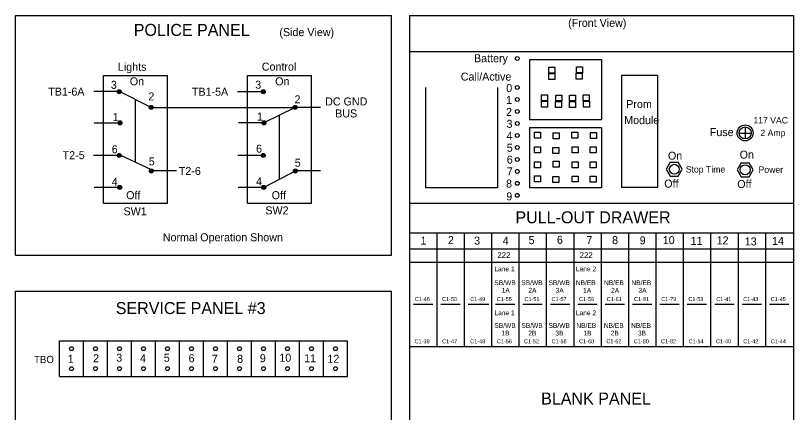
# Model space of a CAD drawing. Extents: x -112652 to 853, y -102343 to 1855.
# Drawn here: x -102039 to -101199, y -98409 to -97980 of the extents above; entities that cross this region are included whole.
import ezdxf

# ---------------------------------------------------------------- set-up
doc = ezdxf.new("R2010")
doc.units = 0
doc.layers.add('Level 1', color=7, linetype='Continuous')
doc.layers.add('Level 2', color=7, linetype='Continuous')

msp = doc.modelspace()

# ---------------------------------------------------------------- linework, layer by layer
at = {"layer": 'Level 1'}
for p, q in [((-102038.89, -98239.16), (-102038.89, -97979.96)), ((-102038.89, -97979.96), (-101632.81, -97979.96)), ((-101632.81, -98239.16), (-101632.81, -97979.96)), ((-101613.63, -97979.96), (-101613.63, -98838.3)), ((-101613.63, -97979.96), (-101198.9, -97979.96)), ((-101198.9, -97979.96), (-101198.9, -98838.3)), ((-101613.63, -98018.84), (-101198.9, -98018.84)), ((-101484.03, -98027.48), (-101484.03, -98092.28)), ((-101484.03, -98027.48), (-101406.27, -98027.48)), ((-101406.27, -98027.48), (-101406.27, -98092.28)), ((-101463.13, -98042.61), (-101456.65, -98042.61)), ((-101463.13, -98049.09), (-101463.13, -98042.61)), ((-101463, -98035.7), (-101456.52, -98035.7)), ((-101463, -98042.18), (-101463, -98035.7)), ((-101456.52, -98042.18), (-101463, -98042.18)), ((-101456.65, -98042.61), (-101456.65, -98049.09)), ((-101456.52, -98035.7), (-101456.52, -98042.18)), ((-101433.47, -98042.34), (-101426.99, -98042.34)), ((-101433.47, -98048.82), (-101433.47, -98042.34)), ((-101433.34, -98035.45), (-101426.86, -98035.45)), ((-101433.34, -98041.93), (-101433.34, -98035.45)), ((-101426.86, -98041.93), (-101433.34, -98041.93)), ((-101426.99, -98042.34), (-101426.99, -98048.82)), ((-101426.86, -98035.45), (-101426.86, -98041.93)), ((-101943.85, -98183), (-101943.85, -98044.76)), ((-101943.85, -98044.76), (-101874.73, -98044.76)), ((-101874.73, -98183), (-101874.73, -98044.76)), ((-101788.33, -98183), (-101788.33, -98044.76)), ((-101788.33, -98044.76), (-101719.21, -98044.76)), ((-101719.21, -98183), (-101719.21, -98044.76)), ((-101456.65, -98049.09), (-101463.13, -98049.09)), ((-101426.99, -98048.82), (-101433.47, -98048.82)), ((-101384.67, -98044.76), (-101384.67, -98165.72)), ((-101345.79, -98044.76), (-101384.67, -98044.76)), ((-101345.79, -98044.76), (-101345.79, -98165.72)), ((-101596.35, -98057.72), (-101596.35, -98165.72)), ((-101518.59, -98057.72), (-101518.59, -98165.72)), ((-101926.99, -98062.27), (-101954.25, -98062.27)), ((-101892.49, -98079.27), (-101926.56, -98062.27)), ((-101771.84, -98062.34), (-101799.09, -98062.34)), ((-101470.81, -98065.63), (-101464.33, -98065.63)), ((-101470.81, -98072.11), (-101470.81, -98065.63)), ((-101464.33, -98065.63), (-101464.33, -98072.11)), ((-101455.58, -98065.88), (-101449.1, -98065.88)), ((-101455.58, -98072.36), (-101455.58, -98065.88)), ((-101449.1, -98065.88), (-101449.1, -98072.36)), ((-101440.76, -98065.88), (-101434.28, -98065.88)), ((-101440.76, -98072.36), (-101440.76, -98065.88)), ((-101434.28, -98065.88), (-101434.28, -98072.36)), ((-101425.79, -98065.76), (-101419.31, -98065.76)), ((-101425.79, -98072.24), (-101425.79, -98065.76)), ((-101419.31, -98065.76), (-101419.31, -98072.24)), ((-101909.29, -98138.68), (-101909.29, -98070.89)), ((-101464.33, -98072.11), (-101470.81, -98072.11)), ((-101470.81, -98072.65), (-101464.33, -98072.65)), ((-101470.81, -98079.13), (-101470.81, -98072.65)), ((-101464.33, -98072.65), (-101464.33, -98079.13)), ((-101455.71, -98072.92), (-101449.23, -98072.92)), ((-101455.71, -98079.4), (-101455.71, -98072.92)), ((-101449.1, -98072.36), (-101455.58, -98072.36)), ((-101449.23, -98072.92), (-101449.23, -98079.4)), ((-101434.28, -98072.36), (-101440.76, -98072.36)), ((-101440.62, -98072.79), (-101434.14, -98072.79)), ((-101440.62, -98079.27), (-101440.62, -98072.79)), ((-101434.14, -98072.79), (-101434.14, -98079.27)), ((-101419.31, -98072.24), (-101425.79, -98072.24)), ((-101425.65, -98072.65), (-101419.17, -98072.65)), ((-101425.65, -98079.13), (-101425.65, -98072.65)), ((-101419.17, -98072.65), (-101419.17, -98079.13)), ((-101892.49, -98079.27), (-101737, -98079.27)), ((-101736.97, -98079.27), (-101770.63, -98095.98)), ((-101709.72, -98079.27), (-101736.97, -98079.27)), ((-101464.33, -98079.13), (-101470.81, -98079.13)), ((-101449.23, -98079.4), (-101455.71, -98079.4)), ((-101434.14, -98079.27), (-101440.62, -98079.27)), ((-101419.17, -98079.13), (-101425.65, -98079.13)), ((-101753.77, -98156.92), (-101753.77, -98087.61)), ((-101484.03, -98092.28), (-101406.27, -98092.28)), ((-101926.58, -98096.41), (-101953.84, -98096.41)), ((-101771.06, -98095.98), (-101798.31, -98095.98)), ((-101484.03, -98100.92), (-101484.03, -98165.72)), ((-101484.03, -98100.92), (-101406.27, -98100.92)), ((-101406.27, -98100.92), (-101406.27, -98165.72)), ((-101251.04, -98100.51), (-101251.04, -98113.42)), ((-101478.61, -98106.1), (-101472.13, -98106.1)), ((-101478.61, -98112.58), (-101478.61, -98106.1)), ((-101472.13, -98106.1), (-101472.13, -98112.58)), ((-101458.32, -98106.62), (-101451.84, -98106.62)), ((-101458.32, -98113.1), (-101458.32, -98106.62)), ((-101451.84, -98106.62), (-101451.84, -98113.1)), ((-101438.29, -98106.1), (-101431.81, -98106.1)), ((-101438.29, -98112.58), (-101438.29, -98106.1)), ((-101431.81, -98106.1), (-101431.81, -98112.58)), ((-101417.99, -98106.35), (-101411.51, -98106.35)), ((-101417.99, -98112.83), (-101417.99, -98106.35)), ((-101411.51, -98106.35), (-101411.51, -98112.83)), ((-101257.57, -98106.97), (-101244.52, -98106.97)), ((-101472.13, -98112.58), (-101478.61, -98112.58)), ((-101451.84, -98113.1), (-101458.32, -98113.1)), ((-101431.81, -98112.58), (-101438.29, -98112.58)), ((-101411.51, -98112.83), (-101417.99, -98112.83)), ((-101478.61, -98121.96), (-101472.13, -98121.96)), ((-101478.61, -98128.44), (-101478.61, -98121.96)), ((-101472.13, -98121.96), (-101472.13, -98128.44)), ((-101458.84, -98122.48), (-101452.36, -98122.48)), ((-101458.84, -98128.96), (-101458.84, -98122.48)), ((-101452.36, -98122.48), (-101452.36, -98128.96)), ((-101438.02, -98121.96), (-101431.54, -98121.96)), ((-101438.02, -98128.44), (-101438.02, -98121.96)), ((-101431.54, -98121.96), (-101431.54, -98128.44)), ((-101418.24, -98121.96), (-101411.76, -98121.96)), ((-101418.24, -98128.44), (-101418.24, -98121.96)), ((-101411.76, -98121.96), (-101411.76, -98128.44)), ((-101927.39, -98131.26), (-101954.64, -98131.26)), ((-101892.25, -98146.63), (-101925.27, -98131.22)), ((-101771.44, -98131.26), (-101798.69, -98131.26)), ((-101472.13, -98128.44), (-101478.61, -98128.44)), ((-101452.36, -98128.96), (-101458.84, -98128.96)), ((-101431.54, -98128.44), (-101438.02, -98128.44)), ((-101411.76, -98128.44), (-101418.24, -98128.44)), ((-101478.36, -98138.1), (-101471.88, -98138.1)), ((-101478.36, -98144.58), (-101478.36, -98138.1)), ((-101471.88, -98138.1), (-101471.88, -98144.58)), ((-101458.32, -98137.58), (-101451.84, -98137.58)), ((-101458.32, -98144.06), (-101458.32, -98137.58)), ((-101451.84, -98137.58), (-101451.84, -98144.06)), ((-101438.02, -98138.1), (-101431.54, -98138.1)), ((-101438.02, -98144.58), (-101438.02, -98138.1)), ((-101431.54, -98138.1), (-101431.54, -98144.58)), ((-101418.51, -98138.1), (-101412.03, -98138.1)), ((-101418.51, -98144.58), (-101418.51, -98138.1)), ((-101412.03, -98138.1), (-101412.03, -98144.58)), ((-101331.85, -98138.57), (-101336.25, -98146.17)), ((-101331.85, -98138.57), (-101323.21, -98138.57)), ((-101318.92, -98146.21), (-101323.21, -98138.57)), ((-101255.34, -98139.09), (-101259.73, -98146.69)), ((-101255.34, -98139.09), (-101246.7, -98139.09)), ((-101242.41, -98146.73), (-101246.7, -98139.09)), ((-101864.97, -98147.96), (-101892.22, -98147.96)), ((-101736.3, -98147.92), (-101770.9, -98165.74)), ((-101709.48, -98147.92), (-101736.73, -98147.92)), ((-101471.88, -98144.58), (-101478.36, -98144.58)), ((-101451.84, -98144.06), (-101458.32, -98144.06)), ((-101431.54, -98144.58), (-101438.02, -98144.58)), ((-101412.03, -98144.58), (-101418.51, -98144.58)), ((-101336.25, -98146.17), (-101331.85, -98153.69)), ((-101323.21, -98153.69), (-101318.92, -98146.21)), ((-101259.73, -98146.69), (-101255.34, -98154.21)), ((-101246.7, -98154.21), (-101242.41, -98146.73)), ((-101478.61, -98153.19), (-101472.13, -98153.19)), ((-101478.61, -98159.67), (-101478.61, -98153.19)), ((-101472.13, -98159.67), (-101478.61, -98159.67)), ((-101472.13, -98153.19), (-101472.13, -98159.67)), ((-101458.58, -98153.97), (-101452.1, -98153.97)), ((-101458.58, -98160.45), (-101458.58, -98153.97)), ((-101452.1, -98160.45), (-101458.58, -98160.45)), ((-101452.1, -98153.97), (-101452.1, -98160.45)), ((-101438.02, -98153.46), (-101431.54, -98153.46)), ((-101438.02, -98159.94), (-101438.02, -98153.46)), ((-101431.54, -98159.94), (-101438.02, -98159.94)), ((-101431.54, -98153.46), (-101431.54, -98159.94)), ((-101418.24, -98153.71), (-101411.76, -98153.71)), ((-101418.24, -98160.19), (-101418.24, -98153.71)), ((-101411.76, -98160.19), (-101418.24, -98160.19)), ((-101411.76, -98153.71), (-101411.76, -98160.19)), ((-101331.85, -98153.69), (-101323.21, -98153.69)), ((-101255.34, -98154.21), (-101246.7, -98154.21)), ((-101926.85, -98165.74), (-101954.11, -98165.74)), ((-101771.3, -98165.78), (-101798.55, -98165.78)), ((-101596.35, -98165.72), (-101518.59, -98165.72)), ((-101484.03, -98165.72), (-101406.27, -98165.72)), ((-101345.79, -98165.72), (-101384.67, -98165.72)), ((-101943.85, -98183), (-101874.73, -98183)), ((-101788.33, -98183), (-101719.21, -98183)), ((-101613.63, -98183), (-101198.9, -98183)), ((-101613.63, -98214.82), (-101198.9, -98214.82)), ((-101584.05, -98214.82), (-101584.05, -98337.94)), ((-101554.48, -98214.82), (-101554.48, -98337.94)), ((-101524.9, -98214.82), (-101524.9, -98337.94)), ((-101495.33, -98214.82), (-101495.33, -98337.94)), ((-101465.75, -98214.82), (-101465.75, -98337.94)), ((-101436.18, -98214.82), (-101436.18, -98337.94)), ((-101406.6, -98214.82), (-101406.6, -98337.94)), ((-101377.03, -98214.82), (-101377.03, -98337.94)), ((-101347.45, -98214.82), (-101347.45, -98337.94)), ((-101317.88, -98214.82), (-101317.88, -98337.94)), ((-101288.3, -98214.82), (-101288.3, -98337.94)), ((-101258.73, -98214.82), (-101258.73, -98337.94)), ((-101229.15, -98214.82), (-101229.15, -98337.94)), ((-101613.63, -98232.1), (-101198.9, -98232.1)), ((-102038.89, -98239.16), (-101632.81, -98239.16)), ((-101613.63, -98246.63), (-101198.9, -98246.63)), ((-102038.89, -98838.3), (-102038.89, -98278.04)), ((-102038.89, -98278.04), (-101632.81, -98278.04)), ((-101632.81, -98838.3), (-101632.81, -98278.04)), ((-101588.36, -98292.28), (-101609.25, -98292.28)), ((-101558.78, -98292.28), (-101579.67, -98292.28)), ((-101527.81, -98292.28), (-101550.1, -98292.28)), ((-101499.63, -98292.28), (-101520.52, -98292.28)), ((-101470.06, -98292.28), (-101490.95, -98292.28)), ((-101440.48, -98292.28), (-101461.37, -98292.28)), ((-101410.91, -98292.28), (-101431.8, -98292.28)), ((-101381.33, -98292.28), (-101402.22, -98292.28)), ((-101351.76, -98292.28), (-101372.65, -98292.28)), ((-101322.18, -98292.28), (-101343.07, -98292.28)), ((-101292.61, -98292.28), (-101313.5, -98292.28)), ((-101263.03, -98292.28), (-101283.92, -98292.28)), ((-101233.46, -98292.28), (-101254.35, -98292.28)), ((-101203.88, -98292.28), (-101224.77, -98292.28)), ((-101991.37, -98370.39), (-101991.37, -98331.51)), ((-101991.37, -98331.51), (-101680.33, -98331.51)), ((-101965.45, -98370.39), (-101965.45, -98331.51)), ((-101939.53, -98370.39), (-101939.53, -98331.51)), ((-101913.61, -98370.39), (-101913.61, -98331.51)), ((-101887.69, -98370.39), (-101887.69, -98331.51)), ((-101861.77, -98370.39), (-101861.77, -98331.51)), ((-101835.85, -98370.39), (-101835.85, -98331.51)), ((-101809.93, -98370.39), (-101809.93, -98331.51)), ((-101784.01, -98370.39), (-101784.01, -98331.51)), ((-101758.09, -98370.39), (-101758.09, -98331.51)), ((-101732.17, -98370.39), (-101732.17, -98331.51)), ((-101706.25, -98370.39), (-101706.25, -98331.51)), ((-101680.33, -98370.39), (-101680.33, -98331.51)), ((-101613.63, -98337.94), (-101198.9, -98337.94)), ((-101991.37, -98370.39), (-101680.33, -98370.39))]:
    msp.add_line(p, q, dxfattribs=at)
for centre, radius in [((-101497.12, -98026.36), 2.07), ((-101497.12, -98057.79), 2.07), ((-101926.96, -98062.3), 2.16), ((-101926.99, -98062.27), 1.73), ((-101926.99, -98062.27), 1.3), ((-101926.99, -98062.27), 0.864), ((-101926.99, -98062.27), 0.432), ((-101771.44, -98062.3), 2.16), ((-101771.47, -98062.27), 1.73), ((-101771.47, -98062.27), 1.3), ((-101771.47, -98062.27), 0.864), ((-101771.47, -98062.27), 0.432), ((-101497.12, -98070.75), 2.07), ((-101892.49, -98079.27), 2.16), ((-101892.52, -98079.24), 1.73), ((-101892.52, -98079.24), 1.3), ((-101892.52, -98079.24), 0.864), ((-101892.52, -98079.24), 0.432), ((-101736.97, -98079.27), 2.16), ((-101737, -98079.24), 1.73), ((-101737, -98079.24), 1.3), ((-101737, -98079.24), 0.864), ((-101737, -98079.24), 0.432), ((-101497.12, -98083.71), 2.07), ((-101926.15, -98095.98), 2.16), ((-101926.19, -98095.94), 1.73), ((-101926.19, -98095.94), 1.3), ((-101926.19, -98095.94), 0.864), ((-101926.19, -98095.94), 0.432), ((-101770.63, -98095.98), 2.16), ((-101770.66, -98095.94), 1.73), ((-101770.66, -98095.94), 1.3), ((-101770.66, -98095.94), 0.864), ((-101770.66, -98095.94), 0.432), ((-101497.12, -98096.67), 2.07), ((-101251.06, -98106.92), 8.64), ((-101251.06, -98106.92), 6.48), ((-101497.12, -98109.63), 2.07), ((-101497.12, -98122.59), 2.07), ((-101926.96, -98131.26), 2.16), ((-101926.99, -98131.22), 1.73), ((-101926.99, -98131.22), 1.3), ((-101926.99, -98131.22), 0.864), ((-101926.99, -98131.22), 0.432), ((-101771.44, -98131.26), 2.16), ((-101771.47, -98131.22), 1.73), ((-101771.47, -98131.22), 1.3), ((-101771.47, -98131.22), 0.864), ((-101771.47, -98131.22), 0.432), ((-101497.12, -98135.55), 2.07), ((-101327.57, -98146.21), 5.4), ((-101251.06, -98146.73), 5.4), ((-101892.22, -98147.96), 2.16), ((-101892.25, -98147.92), 1.73), ((-101892.25, -98147.92), 1.3), ((-101892.25, -98147.92), 0.864), ((-101892.25, -98147.92), 0.432), ((-101736.7, -98147.96), 2.16), ((-101736.73, -98147.92), 1.73), ((-101736.73, -98147.92), 1.3), ((-101736.73, -98147.92), 0.864), ((-101736.73, -98147.92), 0.432), ((-101497.12, -98148.51), 2.07), ((-101497.12, -98161.47), 2.07), ((-101926.42, -98165.74), 2.16), ((-101926.46, -98165.71), 1.73), ((-101926.46, -98165.71), 1.3), ((-101926.46, -98165.71), 0.864), ((-101926.46, -98165.71), 0.432), ((-101770.9, -98165.74), 2.16), ((-101770.93, -98165.71), 1.73), ((-101770.93, -98165.71), 1.3), ((-101770.93, -98165.71), 0.864), ((-101770.93, -98165.71), 0.432), ((-101497.12, -98174.43), 2.07), ((-101978.46, -98340.14), 2.07), ((-101952.54, -98340.14), 2.07), ((-101926.62, -98340.14), 2.07), ((-101900.7, -98340.14), 2.07), ((-101874.78, -98340.14), 2.07), ((-101848.86, -98340.14), 2.07), ((-101822.94, -98340.14), 2.07), ((-101797.02, -98340.14), 2.07), ((-101771.1, -98340.14), 2.07), ((-101745.18, -98340.14), 2.07), ((-101719.26, -98340.14), 2.07), ((-101693.34, -98340.14), 2.07), ((-101978.46, -98361.86), 2.07), ((-101952.54, -98361.75), 2.07), ((-101926.62, -98361.75), 2.07), ((-101900.7, -98361.75), 2.07), ((-101874.78, -98361.75), 2.07), ((-101848.86, -98361.75), 2.07), ((-101822.94, -98361.75), 2.07), ((-101797.02, -98361.75), 2.07), ((-101771.1, -98361.75), 2.07), ((-101745.18, -98361.75), 2.07), ((-101719.26, -98361.75), 2.07), ((-101693.34, -98361.75), 2.07)]:
    msp.add_circle(centre, radius, dxfattribs=at)

# ---------------------------------------------------------------- texts
for s, height, p in [('(Front View)', 8.6401, (-101442.21, -97992.23)), ('POLICE PANEL', 12.9601, (-101911.26, -98001.97)), ('(Side View)', 8.6401, (-101753.99, -98002.2)), ('Battery', 8.64, (-101543.87, -98030.43)), ('Lights', 8.64, (-101928.38, -98039.69)), ('Control', 8.64, (-101772.98, -98039.51)), ('Call/Active', 8.6401, (-101558.13, -98050.31)), ('3', 8.64, (-101935.95, -98059.2)), ('On', 8.64, (-101915.52, -98055.41)), ('3', 8.64, (-101780.06, -98059.07)), ('On', 8.64, (-101758.53, -98055.41)), ('TB1-6A', 8.64, (-102003.63, -98066.59)), ('TB1-5A', 8.64, (-101848.48, -98066.66)), ('0', 8.64, (-101508.96, -98062.62)), ('2', 8.64, (-101895.5, -98071.7)), ('2', 8.64, (-101737.66, -98074.85)), ('1', 8.64, (-101509.21, -98075.44)), ('DC GND', 8.64, (-101704.57, -98077.18)), ('Prom', 8.64, (-101379.42, -98080)), ('1', 8.64, (-101778.22, -98093.52)), ('BUS', 8.64, (-101693.77, -98090.14)), ('2', 8.64, (-101509.21, -98088.53)), ('1', 8.64, (-101934.12, -98094.04)), ('3', 8.64, (-101508.71, -98101.35)), ('Module', 8.64, (-101381.7, -98097.35)), ('117 VAC', 6.998, (-101242.21, -98096.68)), ('Fuse', 8.64, (-101289.2, -98110.31)), ('4', 8.64, (-101508.71, -98114.18)), ('2 Amp', 6.998, (-101234.61, -98110.39)), ('5', 8.64, (-101508.45, -98127.25)), ('T2-5', 8.64, (-101988, -98135.27)), ('6', 8.64, (-101935.07, -98128.88)), ('6', 8.64, (-101779.17, -98128.26)), ('On', 8.64, (-101256.99, -98134.66)), ('5', 8.64, (-101894.99, -98142)), ('5', 8.64, (-101737.39, -98143.44)), ('6', 8.64, (-101508.45, -98140.07)), ('On', 8.64, (-101334.45, -98135.83)), ('T2-6', 8.64, (-101862.58, -98152.33)), ('Stop Time', 6.998, (-101315.21, -98149.74)), ('Power', 6.998, (-101236.61, -98150.07)), ('7', 8.64, (-101508.45, -98152.9)), ('4', 8.64, (-101935.07, -98164.06)), ('4', 8.64, (-101779.17, -98163.56)), ('8', 8.64, (-101509.21, -98165.98)), ('Off', 8.64, (-101338.4, -98166.02)), ('Off', 8.64, (-101259.56, -98166.41)), ('Off', 8.64, (-101919.43, -98178.51)), ('Off', 8.64, (-101762.31, -98178.51)), ('9', 8.64, (-101508.96, -98179.81)), ('SW1', 8.64, (-101922.27, -98196.01)), ('SW2', 8.64, (-101769.15, -98194.96)), ('PULL-OUT DRAWER', 12.9601, (-101499.1, -98204.61)), ('Normal Operation Shown', 8.6401, (-101879.91, -98224.02)), ('1', 8.64, (-101601.59, -98227.68)), ('2', 8.64, (-101572.08, -98227.12)), ('3', 8.64, (-101543.7, -98227.68)), ('4', 8.64, (-101512.78, -98227.67)), ('5', 8.64, (-101484.96, -98227.12)), ('6', 8.64, (-101454.32, -98226.83)), ('7', 8.64, (-101422.56, -98227.11)), ('8', 8.64, (-101394.74, -98227.11)), ('9', 8.64, (-101364.95, -98227.39)), ('10', 8.64, (-101340.01, -98227.11)), ('11', 8.64, (-101309.94, -98227.95)), ('12', 8.64, (-101281.82, -98227.39)), ('14', 8.64, (-101221.98, -98227.95)), ('13', 8.64, (-101251.49, -98228.51)), ('SB/WB', 5.184, (-101521.86, -98271.44)), ('SB/WB', 5.184, (-101492.83, -98271.44)), ('SB/WB', 5.184, (-101463.4, -98271.44)), ('NB/EB', 5.184, (-101433.91, -98271.44)), ('NB/EB', 5.184, (-101403.49, -98271.44)), ('NB/EB', 5.184, (-101373.88, -98271.44)), ('1A', 5.184, (-101513.92, -98279.62)), ('2A', 5.184, (-101485.12, -98279.62)), ('3A', 5.184, (-101455.72, -98279.62)), ('1A', 5.184, (-101426.01, -98279.62)), ('2A', 5.184, (-101395.81, -98279.62)), ('3A', 5.184, (-101366.25, -98279.62)), ('C1-46', 4.32, (-101607.78, -98288.7)), ('C1-50', 4.32, (-101578.39, -98288.7)), ('C1-49', 4.32, (-101547.93, -98288.7)), ('C1-55', 4.32, (-101519.29, -98288.7)), ('C1-51', 4.32, (-101489.36, -98288.7)), ('C1-57', 4.32, (-101460.14, -98288.7)), ('C1-59', 4.32, (-101430.45, -98288.7)), ('C1-61', 4.32, (-101400.52, -98288.7)), ('C1-81', 4.32, (-101371.01, -98288.7)), ('C1-79', 4.32, (-101341.61, -98288.7)), ('C1-53', 4.32, (-101312.37, -98288.7)), ('C1-41', 4.32, (-101282.22, -98288.7)), ('C1-43', 4.32, (-101253.1, -98288.7)), ('C1-45', 4.32, (-101223.43, -98288.7)), ('SERVICE PANEL #3', 12.9601, (-101930.7, -98302.77)), ('SB/WB', 5.184, (-101521.86, -98317.73)), ('SB/WB', 5.184, (-101492.67, -98317.73)), ('SB/WB', 5.184, (-101463.4, -98317.73)), ('NB/EB', 5.184, (-101433.34, -98317.73)), ('NB/EB', 5.184, (-101403.65, -98317.73)), ('NB/EB', 5.184, (-101374.21, -98317.73)), ('1B', 5.184, (-101514.22, -98325.91)), ('2B', 5.184, (-101485.26, -98325.91)), ('3B', 5.184, (-101456.03, -98325.91)), ('1B', 5.184, (-101425.74, -98325.91)), ('2B', 5.184, (-101396.28, -98325.91)), ('3B', 5.184, (-101366.88, -98325.91)), ('C1-39', 4.32, (-101608, -98334.35)), ('C1-47', 4.32, (-101578.31, -98334.35)), ('C1-48', 4.32, (-101547.97, -98334.35)), ('C1-56', 4.32, (-101519.16, -98334.35)), ('C1-52', 4.32, (-101489.77, -98334.35)), ('C1-58', 4.32, (-101460.06, -98334.35)), ('C1-60', 4.32, (-101430.38, -98334.35)), ('C1-62', 4.32, (-101400.93, -98334.35)), ('C1-80', 4.32, (-101371.3, -98334.35)), ('C1-82', 4.32, (-101341.85, -98334.35)), ('C1-54', 4.32, (-101312.13, -98334.35)), ('C1-40', 4.32, (-101282.51, -98334.35)), ('C1-42', 4.32, (-101253.05, -98334.35)), ('C1-44', 4.32, (-101223.29, -98334.35)), ('TBO', 7.776, (-102018.91, -98355.68)), ('1', 8.64, (-101982.57, -98355.41)), ('2', 8.64, (-101955.21, -98354.84)), ('3', 8.64, (-101930.14, -98354.27)), ('4', 8.64, (-101904.49, -98354.84)), ('5', 8.64, (-101878.84, -98354.27)), ('6', 8.64, (-101852.05, -98354.84)), ('7', 8.64, (-101826.98, -98355.41)), ('8', 8.64, (-101799.62, -98355.41)), ('9', 8.64, (-101775.11, -98354.84)), ('10', 8.64, (-101754.02, -98354.27)), ('11', 8.64, (-101727.24, -98354.84)), ('12', 8.64, (-101702.16, -98355.41)), ('BLANK PANEL', 12.9601, (-101471.32, -98400.53))]:
    msp.add_text(s, height=height, dxfattribs=at).set_placement(p)
at = {"layer": 'Level 2'}
for s, height, p in [('222', 6.299, (-101518.61, -98242.15)), ('222', 6.299, (-101429.7, -98242.15)), ('Lane 1', 5.184, (-101521.84, -98256.55)), ('Lane 2', 5.184, (-101433.86, -98256.55)), ('Lane 1', 5.184, (-101521.84, -98303.99)), ('Lane 2', 5.184, (-101433.86, -98303.99))]:
    msp.add_text(s, height=height, dxfattribs=at).set_placement(p)

doc.saveas('drawing.dxf')
